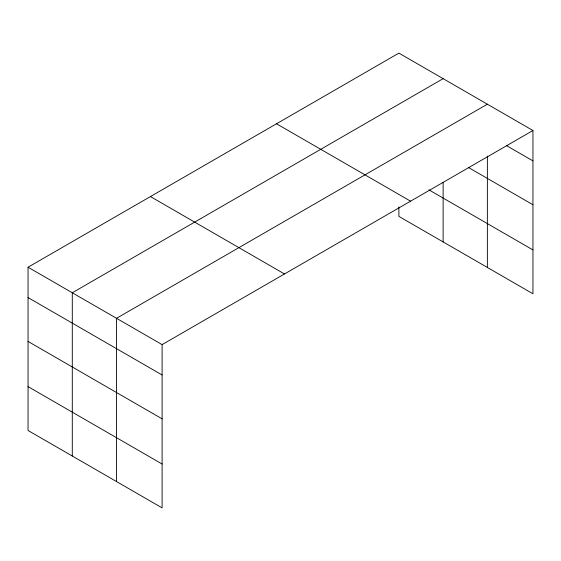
<?xml version="1.0" encoding="UTF-8"?>
<svg xmlns="http://www.w3.org/2000/svg" width="561" height="561" viewBox="0 0 561 561"><rect width="100%" height="100%" fill="white"/><g stroke="black" fill="none" stroke-linecap="round" stroke-linejoin="round"><path stroke-width="0.84" d="M487.369 156.063L487.369 267.464M28.05 267.225L162.108 344.622L162.108 507.88L28.05 430.483L28.05 267.225L398.892 53.12L532.95 130.517L532.95 293.775L398.892 216.378L398.892 206.918M443.127 78.659L72.292 292.765L72.292 456.023M487.369 104.206L116.527 318.304L116.527 481.562M162.108 344.622L532.95 130.517M506.8 145.783L532.95 160.881M468.624 167.599L532.95 204.737M428.885 189.842L532.95 249.918M276.51 123.778L410.575 201.175M150.425 196.567L284.49 273.971M28.05 297.589L162.108 374.986M28.05 341.439L162.108 418.843M28.05 386.627L162.108 464.024M443.127 182.423L443.127 241.917"/></g></svg>
